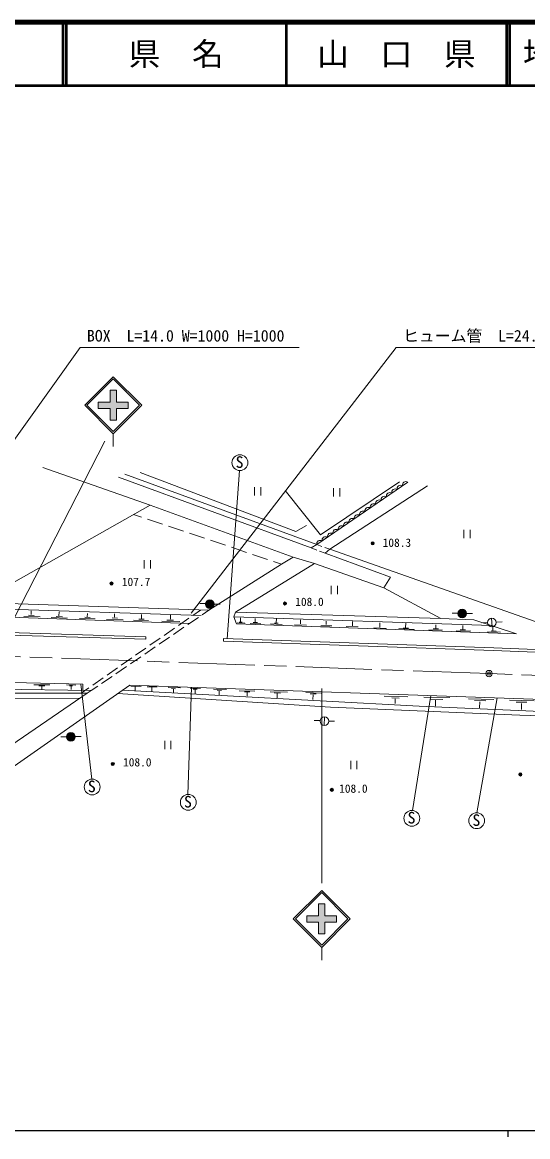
# Model space of a CAD drawing. Units: millimetres, scale not verified. Extents: x 40000 to 680000, y 20000 to 380000.
# Drawn here: x 291340 to 371113, y 204000 to 380000 of the extents above; entities that cross this region are included whole.
import ezdxf
from ezdxf.enums import TextEntityAlignment as Align

# ---------------------------------------------------------------- set-up
doc = ezdxf.new("R2010")
doc.units = ezdxf.units.MM
doc.header["$LTSCALE"] = 1000
doc.header["$PDMODE"] = 32
doc.header["$PDSIZE"] = 500
doc.linetypes.add('CHAIN', pattern=[18.5, 12, -1.5, 3.5, -1.5])
for name, color, linetype, lineweight in [('M-BGD', 7, 'Continuous', 13), ('M-BMK', 2, 'CHAIN', 13), ('M-BMK-SRVR', 3, 'Continuous', 13), ('M-STR-HTXT', 7, 'Continuous', 13), ('M-STR-STRC', 7, 'Continuous', 13), ('M-TTL', 2, 'Continuous', 140), ('M-TTL-BAND', 7, 'Continuous', 25), ('M-TTL-LINE', 7, 'Continuous', 50)]:
    doc.layers.add(name, color=color, linetype=linetype, lineweight=lineweight)
doc.layers.add('M-TTL-TXT', color=7, linetype='Continuous')
doc.styles.add('ＭＳ ゴシック', font='')
doc.styles.get('ＭＳ ゴシック').set_extended_font_data('MS Gothic')

msp = doc.modelspace()

# ---------------------------------------------------------------- hatches: boundary and pattern name
at = {"layer": 'M-BGD'}
for points in [[(321617, 288088, 0.97359), (320255, 288184, 0.01338), (320252, 288148, 0.41421), (320905, 287436, 0.41421)], [(361459, 286617, 0.97359), (360095, 286679, 0.01338), (360093, 286642, 0.41421), (360763, 285947, 0.41421)], [(299700, 267158, 0.97359), (298335, 267159, 0.01338), (298335, 267122, 0.41421), (299036, 266458, 0.41421)]]:
    msp.add_hatch(color=256, dxfattribs=at).paths.add_polyline_path(points)
at = {"layer": 'M-STR-STRC'}
for points in [[(303339, 320020), (305200, 320020), (305200, 321880), (306200, 321879), (306200, 320020), (308059, 320020), (308059, 319020), (306200, 319020), (306199, 317159), (305199, 317160), (305200, 319020), (303339, 319020)], [(336239, 238901), (338100, 238901), (338101, 240761), (339101, 240761), (339100, 238901), (340959, 238901), (340959, 237901), (339100, 237901), (339099, 236041), (338099, 236041), (338100, 237901), (336239, 237901)]]:
    msp.add_hatch(color=256, dxfattribs=at).paths.add_polyline_path(points)

# ---------------------------------------------------------------- linework, layer by layer
at = {"layer": 'M-BGD'}
for p, q in [((294589, 309665), (311520, 303758)), ((306506, 308150), (336942, 296989)), ((307507, 308628), (337828, 297507)), ((309920, 308891), (334535, 299568)), ((325601, 309205), (323664, 282655)), ((327999, 306592), (327999, 305292)), ((328974, 305292), (328974, 306592)), ((352200, 307358), (337828, 297507)), ((350898, 307401), (338427, 299076)), ((339867, 296789), (355279, 306773)), ((340469, 306427), (340469, 305127)), ((341444, 305127), (341444, 306427)), ((338427, 299076), (332854, 306058)), ((311520, 303758), (284256, 288347)), ((311520, 303758), (334106, 295544)), ((310146, 301864), (308907, 302281)), ((313464, 300749), (311094, 301546)), ((316781, 299634), (314412, 300431)), ((320099, 298520), (317729, 299316)), ((334535, 299568), (336189, 300548)), ((361055, 299844), (361055, 298544)), ((362030, 298544), (362030, 299844)), ((323417, 297405), (321047, 298201)), ((336942, 296989), (337828, 297507)), ((338612, 297231), (337828, 297507)), ((326734, 296290), (324365, 297086)), ((330052, 295175), (327682, 295971)), ((337806, 296658), (336942, 296989)), ((339138, 296149), (338273, 296480)), ((339867, 296789), (339084, 297065)), ((339138, 296149), (339867, 296789)), ((349475, 292375), (339138, 296149)), ((378777, 283093), (339867, 296789)), ((310591, 295040), (310591, 293740)), ((311566, 293740), (311566, 295040)), ((320775, 287137), (332239, 294440)), ((337459, 294535), (324982, 286831)), ((332239, 294440), (331000, 294856)), ((332239, 294440), (334106, 295544)), ((334106, 295544), (337459, 294535)), ((348420, 290680), (337459, 294535)), ((348420, 290680), (349475, 292375)), ((340102, 290979), (340102, 289679)), ((341077, 289679), (341077, 290979)), ((357420, 285825), (348420, 290680)), ((320775, 287137), (284256, 288347)), ((286799, 287398), (319595, 286330)), ((292715, 286471), (292732, 287059)), ((297112, 286255), (297141, 286881)), ((318245, 286325), (319471, 287180)), ((319342, 288224), (320255, 288184)), ((319749, 286435), (320775, 287137)), ((321633, 288123), (322546, 288084)), ((229916, 285412), (310848, 282968)), ((317727, 285038), (287841, 286100)), ((291558, 286173), (294143, 286103)), ((292311, 286357), (293188, 286340)), ((295903, 285987), (298491, 285905)), ((296709, 286144), (297685, 286109)), ((300373, 285855), (302816, 285796)), ((301215, 286030), (302050, 286013)), ((301595, 286124), (301606, 286632)), ((304655, 285703), (307285, 285644)), ((305520, 285925), (306385, 285884)), ((305871, 286042), (305888, 286568)), ((308908, 285594), (311237, 285520)), ((309734, 285746), (310591, 285727)), ((310135, 285828), (310162, 286459)), ((313386, 285430), (316198, 285356)), ((314169, 285601), (315201, 285590)), ((314734, 285722), (314741, 286345)), ((315990, 284753), (317630, 285897)), ((317479, 284883), (319130, 286012)), ((324982, 286831), (324719, 286081)), ((324719, 286081), (325140, 285003)), ((324719, 286081), (365389, 284731)), ((324982, 286831), (357420, 285825)), ((325229, 285137), (326491, 285106)), ((325545, 285262), (326059, 285250)), ((325774, 285355), (325794, 285959)), ((327770, 285205), (328448, 285186)), ((328093, 285275), (328105, 285863)), ((331424, 285204), (331447, 285812)), ((335248, 284983), (335265, 285614)), ((339280, 284882), (339297, 285443)), ((343447, 284665), (343453, 285355)), ((347786, 284471), (347786, 285131)), ((362603, 285648), (357420, 285825)), ((359181, 286695), (360095, 286679)), ((361474, 286652), (362388, 286636)), ((369361, 283426), (362603, 285648)), ((363858, 285177), (364771, 285219)), ((365485, 284532), (365422, 285896)), ((366149, 285282), (367062, 285324)), ((229878, 285013), (310836, 282568)), ((313734, 283180), (315374, 284324)), ((315209, 283331), (316860, 284460)), ((325140, 285003), (369361, 283426)), ((327313, 285075), (328974, 285014)), ((330513, 284994), (332343, 284912)), ((331167, 285111), (331744, 285083)), ((334319, 284825), (336195, 284773)), ((338438, 284698), (340218, 284672)), ((342471, 284554), (344347, 284525)), ((346811, 284345), (348810, 284281)), ((350780, 284256), (353246, 284122)), ((351458, 284332), (352300, 284309)), ((351850, 284426), (351855, 285092)), ((355491, 284035), (357674, 283974)), ((356184, 284202), (357008, 284184)), ((356604, 284316), (356622, 284850)), ((359811, 283913), (362122, 283855)), ((360466, 284077), (361296, 284061)), ((360875, 284166), (360871, 284747)), ((364750, 283752), (366823, 283682)), ((365331, 283873), (366110, 283858)), ((365619, 283947), (365631, 284512)), ((310836, 282568), (310848, 282968)), ((311478, 281607), (313118, 282751)), ((312938, 281779), (314589, 282908)), ((323086, 282275), (323100, 282675)), ((323086, 282275), (365734, 280786)), ((323100, 282675), (365749, 281186)), ((309222, 280035), (310863, 281178)), ((310668, 280227), (312319, 281356)), ((365734, 280786), (378637, 280308)), ((365749, 281186), (378647, 280708)), ((306128, 277123), (307779, 278251)), ((306966, 278462), (308607, 279606)), ((308398, 278675), (310049, 279804)), ((302454, 275316), (304095, 276460)), ((303858, 275570), (305509, 276699)), ((304710, 276889), (306351, 278033)), ((300898, 275478), (283620, 275849)), ((302213, 274446), (284371, 274717)), ((288455, 261436), (308287, 275316)), ((293165, 275386), (295660, 275356)), ((293971, 275210), (294889, 275193)), ((294415, 275105), (294415, 274696)), ((298324, 275361), (299802, 275332)), ((298797, 275215), (299288, 275203)), ((299048, 275121), (299042, 274636)), ((302298, 260479), (300569, 275485)), ((300613, 274033), (301839, 274888)), ((300915, 274465), (300898, 275478)), ((302213, 274446), (303239, 275147)), ((308287, 275316), (392187, 272427)), ((308492, 275148), (310099, 275096)), ((309180, 275041), (309156, 274473)), ((311043, 275062), (312614, 275027)), ((311790, 274940), (311761, 274355)), ((314370, 274942), (316328, 274872)), ((314891, 274769), (315535, 274759)), ((315221, 274694), (315197, 274159)), ((317475, 258061), (318052, 274979)), ((317818, 274834), (319443, 274788)), ((318333, 274667), (318964, 274659)), ((318636, 274573), (318636, 273985)), ((321508, 274674), (323553, 274611)), ((301557, 274030), (284154, 274078)), ((284194, 273210), (300451, 273257)), ((287845, 264608), (301557, 274030)), ((301557, 274030), (302213, 274446)), ((340005, 271834), (306366, 273971)), ((307124, 274501), (353989, 271987)), ((322100, 274506), (322777, 274491)), ((322400, 274370), (322407, 273750)), ((325578, 274443), (328062, 274390)), ((326391, 274262), (327256, 274250)), ((326835, 274151), (326829, 273578)), ((330468, 274279), (333203, 274203)), ((331105, 274081), (332098, 274075)), ((331561, 273981), (331543, 273333)), ((336075, 274157), (338506, 274069)), ((336782, 273964), (337740, 273923)), ((337249, 273777), (337220, 273035)), ((348439, 273601), (352173, 273478)), ((349666, 273303), (350805, 273276)), ((350174, 273145), (350176, 272393)), ((352913, 255534), (355810, 273679)), ((354712, 273410), (358849, 273340)), ((355737, 273095), (357692, 273051)), ((356561, 272920), (356544, 272017)), ((361777, 273154), (365747, 273049)), ((362706, 272882), (364520, 272830)), ((366291, 273318), (363060, 255152)), ((368221, 272950), (372122, 272854)), ((369848, 270569), (340005, 271834)), ((353989, 271987), (374416, 271099)), ((363547, 272698), (363530, 271734)), ((369308, 272652), (370991, 272643)), ((370141, 272433), (370150, 271486)), ((337427, 269751), (338340, 269710)), ((338989, 268960), (339050, 270325)), ((339718, 269647), (340631, 269606)), ((381893, 270174), (369848, 270569)), ((297422, 267134), (298335, 267159)), ((299714, 267194), (300628, 267219)), ((313822, 266502), (313822, 265202)), ((314797, 265202), (314797, 266502)), ((343177, 263337), (343177, 262037)), ((344152, 262037), (344152, 263337))]:
    msp.add_line(p, q, dxfattribs=at)
for centre, radius in [((325689, 310452), 1250), ((346638, 297717), 150), ((346638, 297717), 120), ((346638, 297717), 90), ((346638, 297717), 60), ((346638, 297717), 30), ((346638, 297717), 20), ((305424, 291357), 150), ((305424, 291357), 120), ((305424, 291357), 90), ((305424, 291357), 60), ((305424, 291357), 30), ((305424, 291357), 20), ((320935, 288118), 683), ((332794, 288207), 150), ((332794, 288207), 120), ((332794, 288207), 90), ((332794, 288207), 60), ((332794, 288207), 30), ((332794, 288207), 20), ((360776, 286630), 683), ((365454, 285214), 683), ((339020, 269643), 683), ((299018, 267140), 683), ((305618, 262869), 150), ((305618, 262869), 120), ((305618, 262869), 90), ((305618, 262869), 60), ((305618, 262869), 30), ((305618, 262869), 20), ((302359, 259231), 1250), ((369954, 261212), 150), ((369954, 261212), 120), ((369954, 261212), 90), ((369954, 261212), 60), ((369954, 261212), 30), ((369954, 261212), 20), ((340188, 258777), 150), ((340188, 258777), 120), ((340188, 258777), 90), ((340188, 258777), 60), ((340188, 258777), 30), ((340188, 258777), 20), ((317535, 256812), 1250), ((352827, 254287), 1250), ((363062, 253902), 1250)]:
    msp.add_circle(centre, radius, dxfattribs=at)
for centre in [(350200, 305744), (351045, 306324), (351891, 306903), (347664, 304006), (348509, 304585), (349355, 305165), (345127, 302267), (345973, 302847), (346818, 303426), (342591, 300529), (343436, 301108), (344282, 301688), (340055, 298791), (340900, 299370), (341746, 299950), (338364, 297632), (339209, 298211)]:
    msp.add_arc(centre, 550, 55.76357, 193.08857, dxfattribs=at)
for p in [(346638, 297717), (305424, 291357), (332794, 288207), (305618, 262869), (369954, 261212), (340188, 258777)]:
    msp.add_point(p, dxfattribs=at)
at = {"layer": 'M-BMK'}
for p, q in [((365008, 277145), (264720, 280757)), ((382130, 276529), (365008, 277145))]:
    msp.add_line(p, q, dxfattribs=at)
at = {"layer": 'M-BMK-SRVR'}
msp.add_circle((365008, 277145), 500, dxfattribs=at)
msp.add_point((365008, 277145), dxfattribs=at)
at = {"layer": 'M-STR-HTXT'}
for p, q in [((270167, 286138), (300470, 328645)), ((300470, 328645), (335026, 328645)), ((318017, 286678), (350368, 328645)), ((350368, 328645), (384924, 328645))]:
    msp.add_line(p, q, dxfattribs=at)
at = {"layer": 'M-STR-STRC'}
for p, q in [((301199, 319520), (305699, 324020)), ((310199, 319520), (305699, 324020)), ((301552, 319520), (305699, 323666)), ((309846, 319520), (305699, 323666)), ((305200, 321880), (306200, 321879)), ((305200, 321880), (305200, 320020)), ((306200, 321879), (306200, 320020)), ((301199, 319520), (305699, 315019)), ((301552, 319520), (305699, 315373)), ((303339, 320020), (303339, 319020)), ((303339, 320020), (305200, 320020)), ((303339, 319020), (305200, 319020)), ((305200, 319020), (305199, 317160)), ((305699, 315373), (309846, 319520)), ((305699, 315020), (310199, 319520)), ((306200, 319020), (306199, 317159)), ((306200, 320020), (308059, 320020)), ((306200, 319020), (308059, 319020)), ((308059, 320020), (308059, 319020)), ((305199, 317160), (306199, 317159)), ((304388, 313828), (288918, 283630)), ((305699, 315020), (305699, 313020)), ((338635, 244039), (338635, 274790)), ((334099, 238401), (338599, 242901)), ((343099, 238401), (338599, 242901)), ((334453, 238401), (338599, 242548)), ((342746, 238401), (338599, 242548)), ((338101, 240761), (338100, 238901)), ((338101, 240761), (339101, 240761)), ((339101, 240761), (339100, 238901)), ((334099, 238401), (338599, 233901)), ((334453, 238401), (338599, 234254)), ((336239, 238901), (336239, 237901)), ((336239, 238901), (338100, 238901)), ((336239, 237901), (338100, 237901)), ((338100, 237901), (338099, 236041)), ((338599, 234254), (342746, 238401)), ((338599, 233901), (343099, 238401)), ((339100, 237901), (339099, 236041)), ((339100, 238901), (340959, 238901)), ((339100, 237901), (340959, 237901)), ((340959, 238901), (340959, 237901)), ((338099, 236041), (339099, 236041)), ((338599, 233901), (338599, 231901))]:
    msp.add_line(p, q, dxfattribs=at)
at = {"layer": 'M-TTL'}
msp.add_line((680000, 380000), (40000, 380000), dxfattribs=at)
at = {"layer": 'M-TTL-BAND'}
for p, q in [((40000, 205000), (579000, 205000)), ((368000, 205000), (368000, 204000))]:
    msp.add_line(p, q, dxfattribs=at)
at = {"layer": 'M-TTL-LINE'}
for p, q in [((297750, 380000), (297750, 370000)), ((298250, 380000), (298250, 370000)), ((333000, 380000), (333000, 370000)), ((367750, 380000), (367750, 370000)), ((368250, 380000), (368250, 370000)), ((40000, 370000), (680000, 370000))]:
    msp.add_line(p, q, dxfattribs=at)

# ---------------------------------------------------------------- texts
at = {"layer": 'M-BGD', "style": 'ＭＳ ゴシック'}
for s, height, p in [('S', 1833, (325010, 309078)), ('108.3', 1320, (348224, 296760)), ('107.7', 1320, (307049, 290570)), ('108.0', 1320, (334418, 287420)), ('108.0', 1320, (307243, 262082)), ('S', 1833, (301680, 257857)), ('108.0', 1320, (341352, 257925)), ('S', 1833, (316857, 255439)), ('S', 1833, (352148, 252913)), ('S', 1833, (362384, 252529))]:
    msp.add_text(s, height=height, dxfattribs=at).set_placement(p, align=Align.BOTTOM_LEFT)
at = {"layer": 'M-STR-HTXT', "style": 'ＭＳ ゴシック'}
for s, p in [('BOX\u3000L=14.0 W=1000 H=1000', (301541, 329024)), ('ヒューム管\u3000L=24.0\u3000φ=200', (351439, 329024))]:
    msp.add_text(s, height=1833, dxfattribs=at).set_placement(p, align=Align.BOTTOM_LEFT)
at = {"layer": 'M-TTL-TXT', "style": 'ＭＳ ゴシック'}
for s, p in [('県\u3000名', (315625, 375000)), ('山\u3000口\u3000県', (350375, 375000))]:
    msp.add_text(s, height=3666, dxfattribs=at).set_placement(p, align=Align.MIDDLE_CENTER)
msp.add_text('地 名', height=3666, dxfattribs=at).set_placement((370380, 375000), align=Align.MIDDLE_LEFT)

doc.saveas('drawing.dxf')
